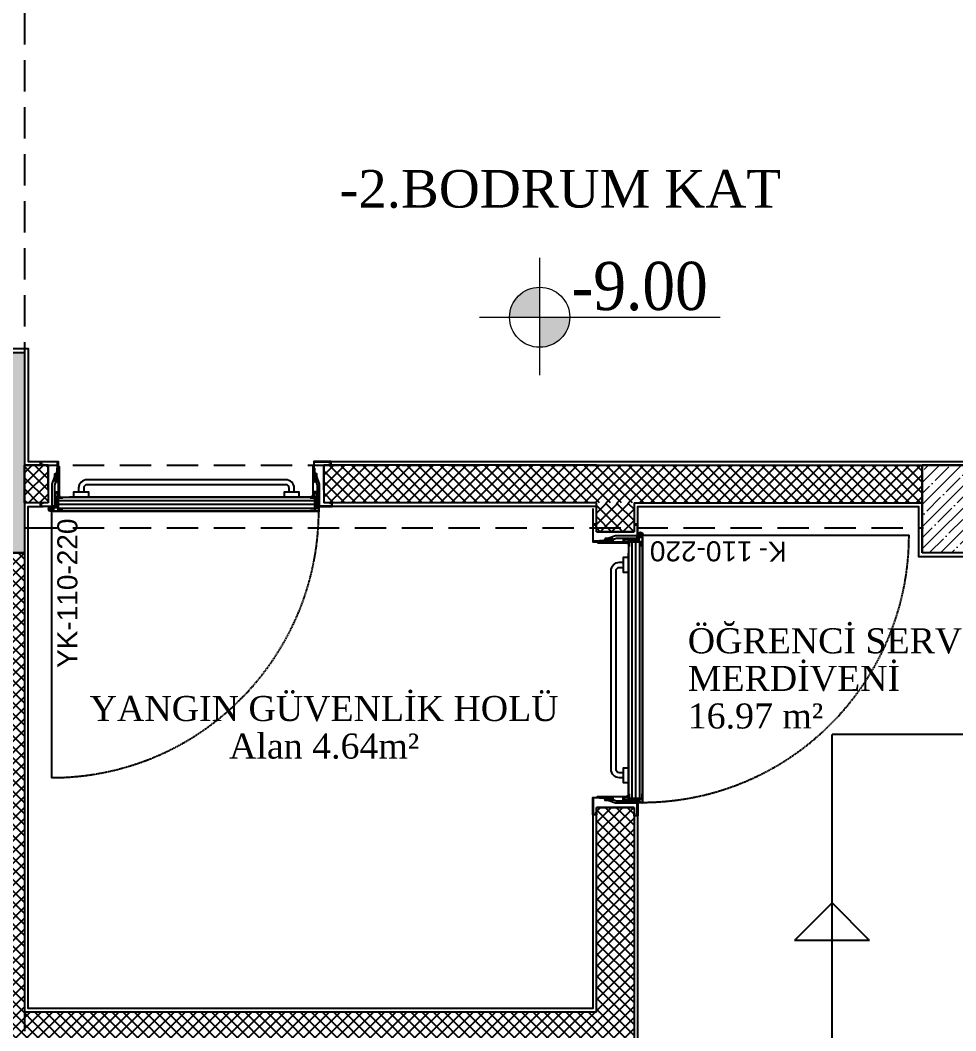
# Model space of a CAD drawing. Header units: millimetres. Extents: x -29311 to -3405, y 28913 to 42880.
# Drawn here: x -25889 to -25515.7, y 40092 to 40495.4 of the extents above; entities that cross this region are included whole.
import ezdxf
from ezdxf.enums import TextEntityAlignment as Align

# ---------------------------------------------------------------- set-up
doc = ezdxf.new("R2010")
doc.units = ezdxf.units.MM
doc.linetypes.add('HIDDEN', pattern=[0.375, 0.25, -0.125])
for name, color, linetype in [('1.2 mm sac', 7, 'Continuous'), ('A-BA', 1, 'Continuous'), ('A-BA-HIDDEN', 136, 'HIDDEN'), ('A-DOSEME-TARAMA', 251, 'Continuous'), ('A-DUVAR', 53, 'Continuous'), ('A-DUVAR-ALCIPAN', 9, 'Continuous'), ('A-DUVAR-TARAMA', 251, 'Continuous'), ('A-KAPI', 214, 'Continuous'), ('A-KAPI-AKSESUAR', 206, 'Continuous'), ('A-KAPI-METAL', 84, 'Continuous'), ('A-KAPI-PROFIL', 206, 'Continuous'), ('A-MERDIVEN', 125, 'Continuous'), ('A-SIVA-IC', 97, 'Continuous'), ('A-YALITIM-ISI', 251, 'BATTING'), ('A-YAZI', 136, 'Continuous'), ('level', 10, 'Continuous'), ('symbol', 8, 'Continuous')]:
    doc.layers.add(name, color=color, linetype=linetype)
doc.layers.add('kot-plan', color=93, linetype='Continuous', lineweight=20)
doc.layers.add('tarama-betonarme', color=252, linetype='Continuous', lineweight=13)
doc.styles.add('malznot', font='times.ttf', dxfattribs={"width": 0.9})
doc.styles.get("Standard").update_dxf_attribs({"font": 'arial.ttf'})
doc.styles.add('YAZ', font='times.ttf', dxfattribs={"height": 0.12})
doc.styles.add('YAZ-50', font='times.ttf', dxfattribs={"width": 0.9})
doc.linetypes.add('BATTING', pattern='A,0.00254,-2.54,[134,ltypeshp.shx,S=2.54,R=0,X=-2.54,Y=0],-5.08,[134,ltypeshp.shx,S=2.54,R=180,X=2.54,Y=0],-2.54', length=10.16254)
pattern_1 = [(45, (-75202.60750922484, 54657.0165711617), (-4.419417382415921, 4.419417382415921), []), (45, (-75198.18809184986, 54657.0165711617), (-4.419417382415921, 4.419417382415921), [7.8125, -1.5625, 0, -1.5625])]
pattern_2 = [(45, (-75202.60750922484, 58858.54602812051), (-2.209708691207957, 2.209708691207957), []), (135, (-75202.60750922484, 58858.54602812051), (-2.209708691207957, -2.209708691207957), [])]

# ---------------------------------------------------------------- blocks, each defined once
blk = doc.blocks.new('YANGIN KAPISI5')
at = {"color": 8, "linetype": 'HIDDEN'}
blk.add_lwpolyline([(83929.75272290962, 15624.23903811965), (84036.45752197698, 15624.23903811965, -0.4114384097281424), (83930.76472290479, 15517.5390381196, -0.002371067356934), (83929.75272290962, 15517.53423905231)], format="xyb", dxfattribs=at)
for radius in [1, 0.5, 0.4]:
    blk.add_circle((83929.22917999499, 15624.35903811964), radius)
at = {"linetype": 'ByBlock', "ltscale": 12}
blk.add_arc((83924.71326856165, 15621.67567459741), 0.0344747116547556, 104.5866254000189, 171.4164145744973, dxfattribs=at)
at = {"layer": '1.2 mm sac', "color": 0}
blk.add_line((83928.48917999498, 15621.70903811965), (83924.70458633098, 15621.70903811965), dxfattribs=at)
at = {"layer": 'A-DUVAR'}
for p, q in [((83926.72917999512, 15625.55903811972), (83911.72917999512, 15625.55903811965)), ((83911.72917999512, 15515.55903811972), (83926.72917999512, 15515.55903811972))]:
    blk.add_line(p, q, dxfattribs=at)
for points in [[(83921.72917999442, 15625.55903811964), (83911.72917999495, 15625.55903811964)], [(83921.72917999442, 15515.55903811965), (83911.72917999495, 15515.55903811965)]]:
    blk.add_lwpolyline(points, dxfattribs=at)
at = {"layer": 'A-DUVAR-ALCIPAN', "linetype": 'ByBlock', "ltscale": 12}
for p, q in [((83925.87917999498, 15621.50903811964), (83925.87917999498, 15519.20903811965)), ((83928.87917999508, 15621.50903811964), (83928.879179995, 15517.50903811962))]:
    blk.add_line(p, q, dxfattribs=at)
at = {"layer": 'A-KAPI-AKSESUAR', "ltscale": 12}
for points in [[(83924.52917999498, 15615.35903811958), (83924.52917999498, 15609.3590381196), (83922.52917999496, 15609.3590381196), (83922.52917999496, 15615.35903811958)], [(83924.52917999498, 15531.35903811962), (83924.52917999498, 15525.35903811963), (83922.52917999496, 15525.35903811963), (83922.52917999496, 15531.35903811962)]]:
    blk.add_lwpolyline(points, close=True, dxfattribs=at)
for points in [[(83922.52917999496, 15527.35903811962), (83920.92917999483, 15527.35903811962, -0.4142135623730969), (83917.52917999482, 15530.75903811964), (83917.52917999482, 15609.95903811958, -0.4142135623730951), (83920.92917999483, 15613.3590381196), (83922.52917999496, 15613.3590381196)], [(83922.52917999496, 15529.35903811963), (83920.92917999483, 15529.35903811963, -0.4142135623730959), (83919.5291799948, 15530.75903811964), (83919.5291799948, 15609.95903811958, -0.4142135623730951), (83920.92917999483, 15611.3590381196), (83922.52917999496, 15611.3590381196)]]:
    blk.add_lwpolyline(points, format="xyb", dxfattribs=at)
at = {"layer": 'A-KAPI-METAL'}
for p, q in [((83924.52917999499, 15621.77903811966), (83924.52917999499, 15601.52811836518)), ((83928.45183314732, 15621.85903811964), (83924.609179995, 15621.85903811964)), ((83924.67917999503, 15621.70903811965), (83930.07917999501, 15621.70903811965)), ((83924.67917999503, 15621.70903811965), (83924.67917999503, 15619.70903811962)), ((83928.329179995, 15623.27903811965), (83928.329179995, 15621.91996378206)), ((83928.329179995, 15621.91996378206), (83928.479179995, 15621.91996378206)), ((83930.14917999502, 15623.35903811964), (83928.409179995, 15623.35903811964)), ((83930.07917999501, 15623.20903811962), (83928.479179995, 15623.20903811962)), ((83928.479179995, 15621.89903811964), (83928.479179995, 15623.20903811962)), ((83928.479179995, 15623.16280388455), (83928.62917999498, 15623.16280388455)), ((83928.62917999498, 15623.16280388455), (83928.62917999498, 15621.79636475926)), ((83930.07917999501, 15623.20903811962), (83928.87917999508, 15623.20903811962)), ((83930.07917999501, 15517.50903811962), (83930.07917999501, 15623.20903811962)), ((83930.07917999501, 15621.70903811965), (83930.07917999501, 15619.70903811962)), ((83930.22917999497, 15517.43903811962), (83930.22917999497, 15623.27903811965)), ((83924.67917999496, 15519.00903811964), (83924.67917999503, 15619.70903811962)), ((83924.67917999503, 15619.70903811962), (83924.87917999498, 15619.70903811962)), ((83924.87917999498, 15621.50903811964), (83929.879179995, 15621.50903811964)), ((83924.87917999498, 15619.70903811962), (83924.87917999498, 15621.50903811964)), ((83929.879179995, 15619.70903811962), (83929.879179995, 15621.50903811964)), ((83929.879179995, 15619.70903811962), (83930.07917999501, 15619.70903811962)), ((83924.52917999498, 15518.93903811962), (83924.52917999499, 15616.99673882454)), ((83924.67917999503, 15519.00903811964), (83924.67917999503, 15521.00903811962)), ((83924.87917999498, 15521.00903811962), (83924.67917999503, 15521.00903811962)), ((83924.87917999498, 15519.20903811965), (83924.87917999498, 15521.00903811962)), ((83930.07917999501, 15521.00903811962), (83929.879179995, 15521.00903811962)), ((83929.879179995, 15521.00903811962), (83929.879179995, 15519.20903811965)), ((83930.07917999501, 15519.00903811964), (83930.07917999501, 15521.00903811962)), ((83928.45183314732, 15518.85903811964), (83924.609179995, 15518.85903811964)), ((83924.67917999503, 15519.00903811964), (83930.07917999501, 15519.00903811964)), ((83924.87917999498, 15519.20903811965), (83929.879179995, 15519.20903811965)), ((83928.329179995, 15517.43903811962), (83928.329179995, 15518.79811245721)), ((83928.329179995, 15518.79811245721), (83928.479179995, 15518.79811245721)), ((83930.14917999502, 15517.35903811964), (83928.409179995, 15517.35903811964)), ((83928.479179995, 15518.81903811964), (83928.479179995, 15517.50903811962)), ((83928.479179995, 15517.55527235467), (83928.62917999498, 15517.55527235467)), ((83930.07917999501, 15517.50903811962), (83928.479179995, 15517.50903811962)), ((83928.62917999498, 15517.55527235467), (83928.62917999498, 15518.92171148001)), ((83928.879179995, 15517.50903811962), (83930.07917999501, 15517.50903811962))]:
    blk.add_line(p, q, dxfattribs=at)
for points in [[(83910.22917999496, 15628.45903811963), (83910.22917999496, 15621.65903811964, 0.4142135623730951), (83910.32917999497, 15621.55903811964), (83918.32074403192, 15621.55903811964), (83918.32074403192, 15621.75903811962), (83910.47917999497, 15621.75903811964, -0.4142135623722708), (83910.42917999497, 15621.80903811962), (83910.42917999497, 15628.30903811964, -0.4142135623730951), (83910.47917999497, 15628.35903811963), (83911.47917999496, 15628.35903811963, -0.4142135623730951), (83911.52917999495, 15628.30903811964), (83911.52917999495, 15627.55903811964), (83911.72917999496, 15627.55903811964), (83911.72917999496, 15628.45903811963, 0.4142135623730951), (83911.62917999495, 15628.55903811964), (83910.32917999497, 15628.55903811964, 0.414213562373094)], [(83926.82917999501, 15628.55903811964, 0.4142135623730951), (83926.72917999499, 15628.45903811963), (83926.72917999499, 15627.55903811964), (83926.92917999504, 15627.55903811964), (83926.92917999504, 15628.30903811964, -0.4142135623730951), (83926.97917999497, 15628.35903811963), (83927.97917999497, 15628.35903811963, -0.4142135623730951), (83928.029179995, 15628.30903811964), (83928.029179995, 15622.90903811961, -0.4142135623730951), (83927.97917999497, 15622.85903811962), (83922.52917999496, 15622.85903811962, 0.4142135630664911), (83922.42917999497, 15622.73445018049), (83922.42917999497, 15621.45903811963, 0.4141538492969318), (83922.52915960725, 15621.35903812169), (83923.97917999495, 15621.35743542514), (83913.71811366129, 15621.35903811989), (83912.30465890173, 15621.35903811963), (83913.71811366129, 15621.35903811989), (83913.71811366129, 15621.55903811964), (83912.30465890173, 15621.55903811964, 1), (83912.30465890173, 15621.15903811962), (83924.004448734, 15621.15903811964, 0.9385834297121272), (83923.97917999495, 15621.55743542516), (83922.67917999499, 15621.55903811964, -0.4142135623730744), (83922.629179995, 15621.60903811962), (83922.62917999498, 15622.60515251321, -0.4142135580876706), (83922.67917999423, 15622.65903811961), (83928.12917999497, 15622.65903811965, 0.4142135623730951), (83928.22917999499, 15622.75903811964), (83928.22917999499, 15628.45903811963, 0.4142135623730951), (83928.12917999497, 15628.55903811964)], [(83910.22917999496, 15512.65903811964), (83910.22917999496, 15519.45903811963, -0.4142135623730951), (83910.32917999497, 15519.55903811963), (83918.32074403192, 15519.55903811963), (83918.32074403192, 15519.35903811966), (83910.47917999497, 15519.35903811962, 0.4142135623722708), (83910.42917999497, 15519.30903811963), (83910.42917999497, 15512.80903811964, 0.4142135623730951), (83910.47917999497, 15512.75903811964), (83911.47917999496, 15512.75903811964, 0.4142135623730951), (83911.52917999495, 15512.80903811964), (83911.52917999495, 15513.55903811964), (83911.72917999496, 15513.55903811964), (83911.72917999496, 15512.65903811964, -0.4142135623730951), (83911.62917999495, 15512.55903811964), (83910.32917999497, 15512.55903811964, -0.414213562373094)]]:
    blk.add_lwpolyline(points, format="xyb", close=True, dxfattribs=at)
for centre, radius, start, end in [((83924.609179995, 15621.77903811966), 0.08, 90, 180), ((83928.409179995, 15623.27903811965), 0.08, 90, 180), ((83928.43151094933, 15621.90227994695), 0.0477791519356333, 295.1719391064265, 356.1094781590514), ((83928.54774033513, 15621.79061553394), 0.0816423406992426, 267.7148258263045, 4.038091057959931), ((83930.14917999502, 15623.27903811965), 0.08, 0, 90), ((83924.60917999496, 15518.93903811962), 0.08, 180, 270), ((83928.409179995, 15517.43903811962), 0.08, 180, 270), ((83928.43151094933, 15518.81579629232), 0.0477791519356333, 3.890521840948548, 64.82806089357345), ((83928.54774033513, 15518.92746070532), 0.0816423406992426, 355.96190894204, 92.28517417369551), ((83930.14917999502, 15517.43903811962), 0.08, 270, 0)]:
    blk.add_arc(centre, radius, start, end, dxfattribs=at)
at = {"layer": 'A-KAPI-PROFIL'}
for points in [[(83912.9046589017, 15621.91226649099), (83912.9046589017, 15621.81226649102), (83914.47910414539, 15621.81226649102), (83915.83877177862, 15622.59727096504), (83918.21197685937, 15622.59727096504), (83918.21197685937, 15621.89727096506), (83918.31197685938, 15621.89727096506), (83918.31197685938, 15622.69727096504), (83915.81197685939, 15622.69727096504), (83914.45230922617, 15621.91226649099), (83912.9046589017, 15621.91226649099)], [(83912.9046589017, 15519.20580974828), (83912.9046589017, 15519.30580974826), (83914.47910414539, 15519.30580974826), (83915.83877177862, 15518.52080527424), (83918.21197685937, 15518.52080527424), (83918.21197685937, 15519.22080527422), (83918.31197685938, 15519.22080527422), (83918.31197685938, 15518.42080527423), (83915.81197685939, 15518.42080527423), (83914.45230922617, 15519.20580974828), (83912.9046589017, 15519.20580974828)]]:
    blk.add_lwpolyline(points, dxfattribs=at)
for points in [[(83919.32222490918, 15623.91226649099), (83916.27381548788, 15622.81226649102), (83915.21914669205, 15622.81226649102), (83915.21914669205, 15621.81226649102), (83916.44871816828, 15621.81226649102), (83919.66164702582, 15622.97163232897), (83928.029179995, 15622.97163232897), (83928.02917839716, 15623.91226649099)], [(83919.32222490918, 15517.20580974827), (83916.27381548788, 15518.30580974824), (83915.21914669205, 15518.30580974824), (83915.21914669205, 15519.30580974826), (83916.44871816828, 15519.30580974826), (83919.66164702582, 15518.14644391029), (83928.029179995, 15518.14644391029), (83928.02917839716, 15517.20580974827)]]:
    blk.add_lwpolyline(points, close=True, dxfattribs=at)
at = {"layer": 'A-KAPI-PROFIL', "color": 8}
for points in [[(83923.15332896585, 15621.58467828133, -0.4142135623730951), (83922.95332896581, 15621.78467828132), (83922.95332896581, 15622.43142378804, -0.4142135623625617), (83923.15332896585, 15622.63142378804), (83924.22917999492, 15622.63142378804, -0.4142135623667315), (83924.42917999493, 15622.43142378804), (83924.42917999494, 15621.03019256899, -0.4142135623779645), (83924.32917999497, 15620.93019256897), (83924.03107695452, 15620.93019256897, -1), (83924.03107695452, 15621.13019256898), (83924.17917999496, 15621.13019256897), (83924.17917999496, 15621.58467828134)], [(83923.15332896585, 15518.48527684251, -0.4142135623730951), (83922.95332896581, 15518.6852768425), (83922.95332896581, 15519.33202234923, -0.4142135623627848), (83923.15332896585, 15519.53202234922), (83924.17917999496, 15519.5320223492), (83924.17917999496, 15519.98650806156), (83924.03107695452, 15519.98650806156, -1), (83924.03107695452, 15520.18650806157), (83924.32917999494, 15520.18650806157, -0.4142135623957982), (83924.42917999494, 15520.08650806156), (83924.42917999497, 15518.95903811963), (83924.42917999493, 15518.68527684249, -0.4142135623481605), (83924.22917999492, 15518.48527684251)]]:
    blk.add_lwpolyline(points, format="xyb", close=True, dxfattribs=at)
at = {"layer": 'A-YALITIM-ISI', "linetype": 'BATTING', "ltscale": 0.001}
blk.add_line((83927.379179995, 15519.20903811965), (83927.379179995, 15621.50903811964), dxfattribs=at)
at = {"layer": 'DEFPOINTS', "linetype": 'ByBlock', "ltscale": 12}
for p, q in [((83911.72917999495, 15625.55903811964), (83926.729179995, 15625.55903811972)), ((83911.729179995, 15515.55903811964), (83926.72917999544, 15515.55903811972))]:
    blk.add_line(p, q, dxfattribs=at)
at = {"layer": 'level', "char_height": 8, "width": 13.98692588915583}
for s, insert, attachment_point, rotation in [('110-220', (83933.02716173441, 15621.8719831137), 9, 179.99999999999997), ('K-', (83987.65628610097, 15621.63556927715), 7, 180)]:
    blk.add_mtext(s, dxfattribs=dict(at, insert=insert, attachment_point=attachment_point, rotation=rotation))
blk = doc.blocks.new('KAPIYANGIN')
at = {"color": 8, "linetype": 'HIDDEN'}
blk.add_lwpolyline([(85085.64783953405, 20208.57188627676), (85192.35263860138, 20208.57188627676, 0.4114384097281424), (85086.65983952921, 20315.27188627682, 0.002371067356934), (85085.64783953405, 20315.27668534411)], format="xyb", dxfattribs=at)
for radius in [1, 0.5, 0.4]:
    blk.add_circle((85085.12429661941, 20208.45188627678), radius)
at = {"linetype": 'ByBlock', "ltscale": 12}
blk.add_arc((85080.60838518607, 20211.13524979901), 0.0344747116547556, 188.5835854255376, 255.4133746000063, dxfattribs=at)
at = {"layer": '1.2 mm sac', "color": 0}
blk.add_line((85084.38429661942, 20211.10188627676), (85080.59970295543, 20211.10188627676), dxfattribs=at)
at = {"layer": 'A-DUVAR'}
for points in [[(85077.62429661884, 20317.25188627677), (85067.62429661937, 20317.25188627677)], [(85077.62429661884, 20207.25188627677), (85067.62429661937, 20207.25188627677)]]:
    blk.add_lwpolyline(points, dxfattribs=at)
at = {"layer": 'A-DUVAR-ALCIPAN', "linetype": 'ByBlock', "ltscale": 12}
for p, q in [((85081.77429661942, 20211.30188627677), (85081.77429661942, 20313.60188627676)), ((85084.77429661951, 20211.30188627677), (85084.77429661942, 20315.30188627679))]:
    blk.add_line(p, q, dxfattribs=at)
at = {"layer": 'A-KAPI-AKSESUAR', "ltscale": 12}
for points in [[(85078.42429661937, 20305.4518862768), (85076.82429661923, 20305.4518862768, 0.4142135623730969), (85073.42429661923, 20302.05188627677), (85073.42429661923, 20222.85188627683, 0.4142135623730951), (85076.82429661923, 20219.45188627681), (85078.42429661937, 20219.45188627681)], [(85078.42429661937, 20303.45188627678), (85076.82429661923, 20303.45188627678, 0.4142135623730959), (85075.42429661923, 20302.05188627677), (85075.42429661923, 20222.85188627683, 0.4142135623730951), (85076.82429661923, 20221.45188627681), (85078.42429661937, 20221.45188627681)]]:
    blk.add_lwpolyline(points, format="xyb", dxfattribs=at)
for points in [[(85080.42429661939, 20301.45188627679), (85080.42429661939, 20307.45188627678), (85078.42429661937, 20307.45188627678), (85078.42429661937, 20301.45188627679)], [(85080.42429661939, 20217.45188627682), (85080.42429661939, 20223.45188627681), (85078.42429661937, 20223.45188627681), (85078.42429661937, 20217.45188627682)]]:
    blk.add_lwpolyline(points, close=True, dxfattribs=at)
at = {"layer": 'A-KAPI-METAL'}
for p, q in [((85080.42429661939, 20313.87188627679), (85080.42429661941, 20215.81418557186)), ((85084.34694977175, 20313.95188627676), (85080.50429661943, 20313.95188627676)), ((85080.57429661944, 20313.80188627677), (85085.97429661942, 20313.80188627677)), ((85080.57429661944, 20313.80188627677), (85080.57429661944, 20311.80188627679)), ((85080.57429661941, 20313.80188627677), (85080.57429661944, 20213.10188627679)), ((85080.77429661942, 20313.60188627676), (85085.77429661942, 20313.60188627676)), ((85080.77429661942, 20313.60188627676), (85080.77429661942, 20311.80188627679)), ((85084.22429661942, 20315.37188627679), (85084.22429661942, 20314.01281193921)), ((85084.22429661942, 20314.01281193921), (85084.37429661943, 20314.01281193921)), ((85086.04429661942, 20315.45188627676), (85084.30429661942, 20315.45188627676)), ((85084.37429661943, 20313.99188627676), (85084.37429661943, 20315.30188627679)), ((85085.97429661942, 20315.30188627679), (85084.37429661943, 20315.30188627679)), ((85084.37429661943, 20315.25565204173), (85084.52429661942, 20315.25565204173)), ((85084.52429661942, 20315.25565204173), (85084.52429661942, 20313.88921291641)), ((85084.77429661942, 20315.30188627679), (85085.97429661942, 20315.30188627679)), ((85085.77429661942, 20311.80188627679), (85085.77429661942, 20313.60188627676)), ((85085.97429661942, 20315.30188627679), (85085.97429661942, 20209.60188627679)), ((85085.97429661942, 20313.80188627677), (85085.97429661942, 20311.80188627679)), ((85086.12429661941, 20315.37188627679), (85086.12429661941, 20209.53188627677)), ((85080.77429661942, 20311.80188627679), (85080.57429661944, 20311.80188627679)), ((85085.97429661942, 20311.80188627679), (85085.77429661942, 20311.80188627679)), ((85080.42429661941, 20211.03188627674), (85080.42429661941, 20231.28280603124)), ((85080.57429661944, 20213.10188627679), (85080.77429661942, 20213.10188627679)), ((85080.57429661944, 20211.10188627676), (85080.57429661944, 20213.10188627679)), ((85080.77429661942, 20213.10188627679), (85080.77429661942, 20211.30188627677)), ((85085.77429661942, 20213.10188627679), (85085.97429661942, 20213.10188627679)), ((85085.77429661942, 20213.10188627679), (85085.77429661942, 20211.30188627677)), ((85085.97429661942, 20211.10188627676), (85085.97429661942, 20213.10188627679)), ((85084.34694977175, 20210.95188627676), (85080.50429661943, 20210.95188627676)), ((85080.57429661944, 20211.10188627676), (85085.97429661942, 20211.10188627676)), ((85080.77429661942, 20211.30188627677), (85085.77429661942, 20211.30188627677)), ((85084.22429661942, 20209.53188627677), (85084.22429661942, 20210.89096061435)), ((85084.22429661942, 20210.89096061435), (85084.37429661943, 20210.89096061435)), ((85086.04429661942, 20209.45188627679), (85084.30429661942, 20209.45188627679)), ((85084.37429661943, 20210.91188627677), (85084.37429661943, 20209.60188627679)), ((85084.37429661943, 20209.64812051187), (85084.52429661942, 20209.64812051187)), ((85085.97429661942, 20209.60188627679), (85084.37429661943, 20209.60188627679)), ((85084.52429661942, 20209.64812051187), (85084.52429661942, 20211.01455963715)), ((85085.97429661942, 20209.60188627679), (85084.77429661951, 20209.60188627679))]:
    blk.add_line(p, q, dxfattribs=at)
for points in [[(85066.12429661938, 20320.15188627676), (85066.12429661938, 20313.35188627679, 0.4142135623730951), (85066.22429661939, 20313.25188627678), (85074.21586065633, 20313.25188627678), (85074.21586065633, 20313.45188627675), (85066.37429661938, 20313.4518862768, -0.4142135623722708), (85066.32429661938, 20313.5018862768), (85066.32429661938, 20320.00188627677, -0.4142135623730951), (85066.37429661938, 20320.05188627676), (85067.37429661938, 20320.05188627676, -0.4142135623730951), (85067.42429661937, 20320.00188627677), (85067.42429661937, 20319.25188627677), (85067.62429661938, 20319.25188627677), (85067.62429661938, 20320.15188627676, 0.4142135623730951), (85067.5242966194, 20320.25188627677), (85066.22429661939, 20320.25188627677, 0.414213562373094)], [(85082.72429661942, 20320.65188627676, 0.4142135623730951), (85082.62429661941, 20320.55188627676), (85082.62429661941, 20319.65188627676), (85082.82429661944, 20319.65188627676), (85082.82429661944, 20320.40188627676, -0.4142135623730951), (85082.87429661941, 20320.45188627675), (85083.87429661943, 20320.45188627675, -0.4142135623730951), (85083.92429661943, 20320.40188627676), (85083.92429661943, 20314.60188627674, -0.4142135623730951), (85083.87429661943, 20314.55188627676), (85078.32429661942, 20314.55188627676, 0.4142135630664911), (85078.22429661942, 20314.42729833765), (85078.22429661937, 20313.15188627676, 0.4141538492969318), (85078.32427623165, 20313.05188627884), (85079.87429661938, 20313.05028358228), (85069.61323028571, 20313.05188627702), (85068.19977552614, 20313.05188627676), (85069.61323028571, 20313.05188627702), (85069.61323028571, 20313.25188627678), (85068.19977552614, 20313.25188627678, 1), (85068.19977552614, 20312.85188627675), (85079.89956535847, 20312.85188627677, 0.9385834297121272), (85079.87429661938, 20313.25028358229), (85078.47429661942, 20313.25188627678, -0.4142135623730744), (85078.42429661943, 20313.30188627677), (85078.42429661937, 20314.29800067037, -0.4142135580876706), (85078.47429661866, 20314.35188627674), (85084.02429661942, 20314.35188627679, 0.4142135623730951), (85084.12429661941, 20314.45188627678), (85084.12429661941, 20320.55188627676, 0.4142135623730951), (85084.02429661942, 20320.65188627676)], [(85066.12429661938, 20204.35188627679), (85066.12429661938, 20211.15188627676, -0.4142135623730951), (85066.22429661939, 20211.25188627677), (85074.21586065633, 20211.25188627677), (85074.21586065633, 20211.05188627679), (85066.37429661938, 20211.05188627676, 0.4142135623722708), (85066.32429661938, 20211.00188627678), (85066.32429661938, 20204.50188627677, 0.4142135623730951), (85066.37429661938, 20204.45188627678), (85067.37429661938, 20204.45188627678, 0.4142135623730951), (85067.42429661937, 20204.50188627677), (85067.42429661937, 20205.25188627677), (85067.62429661938, 20205.25188627677), (85067.62429661938, 20204.35188627679, -0.4142135623730951), (85067.5242966194, 20204.25188627677), (85066.22429661939, 20204.25188627677, -0.414213562373094)], [(85082.72429661942, 20204.25188627677, -0.4142135623730951), (85082.62429661941, 20204.35188627679), (85082.62429661941, 20205.25188627677), (85082.82429661944, 20205.25188627677), (85082.82429661944, 20204.50188627677, 0.4142135623730951), (85082.87429661941, 20204.45188627678), (85083.87429661943, 20204.45188627678, 0.4142135623730951), (85083.92429661943, 20204.50188627677), (85083.92429661943, 20209.90188627681, 0.4142135623730951), (85083.87429661943, 20209.95188627679), (85078.42429661937, 20209.95188627679, -0.4142135630664911), (85078.32429661942, 20210.07647421591), (85078.32429661942, 20211.35188627679, -0.4141538492969318), (85078.42427623169, 20211.45188627473), (85079.87429661938, 20211.45348897127), (85069.61323028571, 20211.45188627652), (85068.19977552614, 20211.45188627679), (85069.61323028571, 20211.45188627652), (85069.61323028571, 20211.25188627677), (85068.19977552614, 20211.25188627677, -1), (85068.19977552614, 20211.65188627679), (85079.89956535843, 20211.65188627676, -0.9385834297121272), (85079.87429661938, 20211.25348897125), (85078.57429661941, 20211.25188627677, 0.4142135623730744), (85078.52429661942, 20211.20188627679), (85078.52429661942, 20210.20577188318, 0.4142135580876706), (85078.57429661864, 20210.15188627681), (85084.02429661942, 20210.15188627676, -0.4142135623730951), (85084.12429661941, 20210.05188627676), (85084.12429661941, 20204.35188627679, -0.4142135623730951), (85084.02429661942, 20204.25188627677)]]:
    blk.add_lwpolyline(points, format="xyb", close=True, dxfattribs=at)
for centre, radius, start, end in [((85080.5042966194, 20313.87188627679), 0.08, 90, 180), ((85084.30429661942, 20315.37188627679), 0.08, 90, 180), ((85084.32662757376, 20313.99512810409), 0.0477791519356333, 295.1719391064028, 356.1094781590541), ((85084.44285695955, 20313.8834636911), 0.0816423406992426, 267.7148258263045, 4.038091057983784), ((85086.04429661942, 20315.37188627679), 0.08, 0, 90), ((85080.50429661943, 20211.03188627674), 0.08, 180, 270), ((85084.30429661942, 20209.53188627677), 0.08, 180, 270), ((85084.32662757376, 20210.90864444947), 0.0477791519356333, 3.890521840945897, 64.82806089359704), ((85084.44285695955, 20211.02030886246), 0.0816423406992426, 355.9619089420162, 92.28517417369551), ((85086.04429661942, 20209.53188627677), 0.08, 270, 0)]:
    blk.add_arc(centre, radius, start, end, dxfattribs=at)
at = {"layer": 'A-KAPI-PROFIL'}
for points in [[(85068.79977552612, 20313.60511464814), (85068.79977552612, 20313.50511464815), (85070.37422076982, 20313.50511464815), (85071.73388840308, 20314.29011912217), (85074.1070934838, 20314.29011912217), (85074.1070934838, 20313.59011912218), (85074.20709348383, 20313.59011912218), (85074.20709348383, 20314.39011912219), (85071.70709348381, 20314.39011912219), (85070.34742585059, 20313.60511464814), (85068.79977552612, 20313.60511464814)], [(85068.79977552612, 20210.89865790543), (85068.79977552612, 20210.99865790539), (85070.37422076982, 20210.99865790539), (85071.73388840308, 20210.21365343137), (85074.1070934838, 20210.21365343137), (85074.1070934838, 20210.91365343135), (85074.20709348383, 20210.91365343135), (85074.20709348383, 20210.11365343138), (85071.70709348381, 20210.11365343138), (85070.34742585059, 20210.89865790543), (85068.79977552612, 20210.89865790543)]]:
    blk.add_lwpolyline(points, dxfattribs=at)
for points in [[(85075.2173415336, 20315.60511464814), (85072.1689321123, 20314.50511464816), (85071.11426331647, 20314.50511464816), (85071.11426331647, 20313.50511464815), (85072.3438347927, 20313.50511464815), (85075.55676365024, 20314.66448048611), (85083.92429661943, 20314.66448048611), (85083.92429502157, 20315.60511464814)], [(85075.2173415336, 20208.89865790543), (85072.1689321123, 20209.99865790539), (85071.11426331647, 20209.99865790539), (85071.11426331647, 20210.99865790539), (85072.3438347927, 20210.99865790539), (85075.55676365024, 20209.83929206745), (85083.92429661943, 20209.83929206745), (85083.92429502157, 20208.89865790543)]]:
    blk.add_lwpolyline(points, close=True, dxfattribs=at)
at = {"layer": 'A-KAPI-PROFIL', "color": 8}
for points in [[(85079.04844559028, 20314.3256475539, 0.4142135623730951), (85078.84844559028, 20314.12564755392), (85078.84844559028, 20313.47890204719, 0.4142135623627848), (85079.04844559028, 20313.27890204719), (85080.07429661938, 20313.27890204721), (85080.07429661938, 20312.82441633485), (85079.92619357894, 20312.82441633485, 1), (85079.92619357894, 20312.62441633485), (85080.22429661936, 20312.62441633485, 0.4142135623957982), (85080.32429661936, 20312.72441633486), (85080.32429661938, 20313.85188627679), (85080.32429661936, 20314.12564755392, 0.4142135623481605), (85080.12429661932, 20314.3256475539)], [(85079.04844559028, 20211.22624611509, 0.4142135623730951), (85078.84844559028, 20211.02624611509), (85078.84844559028, 20210.37950060838, 0.4142135623625617), (85079.04844559028, 20210.17950060838), (85080.12429661932, 20210.17950060838, 0.4142135623667315), (85080.32429661936, 20210.37950060838), (85080.32429661936, 20211.78073182742, 0.4142135623779645), (85080.22429661937, 20211.88073182744), (85079.92619357894, 20211.88073182744, 1), (85079.92619357894, 20211.68073182743), (85080.07429661938, 20211.68073182745), (85080.07429661938, 20211.22624611507)]]:
    blk.add_lwpolyline(points, format="xyb", close=True, dxfattribs=at)
at = {"layer": 'A-YALITIM-ISI', "linetype": 'BATTING', "ltscale": 0.001}
blk.add_line((85083.27429661942, 20313.60188627676), (85083.27429661942, 20211.30188627677), dxfattribs=at)
at = {"layer": 'DEFPOINTS', "linetype": 'ByBlock', "ltscale": 12}
for p, q in [((85067.62429661943, 20317.25188627677), (85082.62429661986, 20317.2518862767)), ((85067.62429661937, 20207.25188627677), (85082.62429661943, 20207.2518862767))]:
    blk.add_line(p, q, dxfattribs=at)
at = {"layer": 'level', "insert": (85088.92227835883, 20210.93894128272), "char_height": 8, "width": 57.53617058781674, "attachment_point": 3, "rotation": 180.00000000000003}
blk.add_mtext('YK-110-220', dxfattribs=at)
blk = doc.blocks.new('oking')
at = {"layer": 'symbol'}
for p, q in [((99299.11092254132, 28222.37050586866), (99299.11092254132, 28192.37050586865)), ((99299.11092254132, 28222.37050586866), (99314.11092254132, 28207.37050586865)), ((99314.11092254132, 28207.37050586865), (99299.11092254132, 28192.37050586865))]:
    blk.add_line(p, q, dxfattribs=at)
blk = doc.blocks.new('3r3')
at = {"layer": 'symbol'}
for p in [(0, 0), (376.3041377991904, 163.7499999998181)]:
    blk.add_line(p, (0, 163.7499999998181), dxfattribs=at)
at = {"layer": 'symbol', "xscale": -1, "rotation": 270}
blk.add_blockref('oking', (-28207.37050586869, -99217.59707751776), dxfattribs=at)
blk = doc.blocks.new('2. bodrum kat kirişileri')
at = {"layer": 'A-BA-HIDDEN', "ltscale": 50}
for points in [[(1056.631931985743, -21294.55837254525), (1056.631931985743, -22509.93548632237)], [(1057.128500968087, -22074.93548632184), (1415.358478417896, -22074.93548632212)], [(1057.128500968087, -22099.93548632184), (1415.358478417926, -22099.93548632211)]]:
    blk.add_lwpolyline(points, dxfattribs=at)

msp = doc.modelspace()

# ---------------------------------------------------------------- hatches: boundary and pattern name
at = {"layer": 'A-DOSEME-TARAMA'}
h = msp.add_hatch(dxfattribs=at)
h.set_pattern_fill('NET', color=256, angle=45)
h.set_pattern_definition([(45, (-109570.7817595069, 24665.63121763996), (-2.245064030267287, 2.245064030267287), []), (135, (-109570.7817595069, 24665.63121763996), (-2.245064030267287, -2.245064030267287), [])])
h.paths.add_polyline_path([(-25887.28255695963, 40302.76813137181), (-25877.88006563933, 40302.76813137181), (-25877.88006563933, 40317.76813137018), (-25887.28255695963, 40317.76813137018)])
at = {"layer": 'A-DUVAR-TARAMA'}
h = msp.add_hatch(dxfattribs=at)
h.set_pattern_fill('ANSI37', color=256, scale=25, style=0)
h.set_pattern_definition(pattern_2)
h.paths.add_polyline_path([(-25767.88006563933, 40317.76813137181), (-25767.88006563933, 40302.76813137425), (-25529.05257950989, 40302.76813137425), (-25529.05257950989, 40317.76813137181)])
h = msp.add_hatch(dxfattribs=at)
h.set_pattern_fill('ANSI37', color=256, style=0)
h.set_pattern_definition([(45, (-25644.05257951152, 40291.19025575966), (-2.245064030267287, 2.245064030267287), []), (135, (-25644.05257951152, 40291.19025575966), (-2.245064030267287, -2.245064030267287), [])])
h.paths.add_polyline_path([(-25644.05257951152, 40291.19025575966), (-25644.05257951152, 40302.76813137425), (-25659.05257951187, 40302.76813137425), (-25659.05257951183, 40291.19025575959)])
h = msp.add_hatch(dxfattribs=at)
h.set_pattern_fill('ANSI37', color=256, scale=25, style=0)
h.set_pattern_definition(pattern_2)
h.paths.add_polyline_path([(-25644.05257951164, 40181.19025575967), (-25659.05257951138, 40181.19025575968), (-25659.05257951096, 40099.43951845403), (-25887.28255695972, 40099.43951845403), (-25887.28255695972, 40282.76813137419), (-25902.28255695972, 40282.76813137419), (-25902.28255695972, 40084.43951845402), (-25907.28255695964, 40084.43951845402), (-25659.05257951088, 40084.43951845402), (-25659.05257951073, 40041.89013061694), (-25644.05257951176, 40041.89013061694)])
h.paths.add_polyline_path([(-25644.05257951176, 40041.89013061694), (-25659.05257951064, 40041.89013061694), (-25659.0525795103, 39962.7681313742), (-25644.05257951187, 39962.7681313742)])
at = {"layer": 'kot-plan'}
h = msp.add_hatch(color=256, dxfattribs=at)
h.paths.add_polyline_path([(-25681.72281229658, 40376.80384145008), (-25681.72281229658, 40388.80384145008, 0.4142135623730854), (-25693.72281229658, 40376.80384145008)])
h.paths.add_polyline_path([(-25681.72281229658, 40364.80384145008, 0.4142135623731242), (-25669.72281229658, 40376.80384145008), (-25681.72281229658, 40376.80384145008)])
at = {"layer": 'tarama-betonarme'}
h = msp.add_hatch(dxfattribs=at)
h.set_pattern_fill('ANSI35', color=256, scale=25, style=0)
h.set_pattern_definition(pattern_1)
edge = h.paths.add_edge_path()
edge.add_line((-26717.28255695963, 40362.76813137419), (-26717.28255695963, 40282.76813137419))
edge.add_line((-26717.28255695963, 40282.76813137419), (-26797.28255695964, 40282.76813137419))
edge.add_line((-26797.28255695964, 40282.76813137419), (-26797.28255695964, 40362.76813137419))
h.paths.add_polyline_path([(-25967.28255695964, 40362.76813137419), (-25887.28255695963, 40362.76813137419), (-25887.28255695963, 40282.76813137419), (-25967.28255695964, 40282.76813137419)])
h = msp.add_hatch(dxfattribs=at)
h.set_pattern_fill('ANSI35', color=256, scale=25, style=0)
h.set_pattern_definition(pattern_1)
edge = h.paths.add_edge_path()
edge.add_line((-25084.05257951024, 40282.76813137424), (-25084.05257950954, 40097.76813137427))
edge.add_line((-25084.05257950954, 40097.76813137427), (-24854.05257950953, 40097.76813137427))
edge.add_line((-24854.05257950953, 40097.76813137427), (-24854.05257950953, 40072.76813137425))
edge.add_line((-24854.05257950953, 40072.76813137425), (-25084.05257950954, 40072.76813137425))
edge.add_line((-25084.05257950954, 40072.76813137425), (-25084.05257950954, 39882.76813137427))
edge.add_line((-25084.05257950954, 39882.76813137427), (-24854.05257950953, 39882.76813137427))
edge.add_line((-24854.05257950953, 39882.76813137427), (-24854.05257950953, 39847.76813137419))
edge.add_line((-24854.05257950953, 39847.76813137419), (-25119.05257951048, 39847.76813137624))
edge.add_line((-25119.05257951048, 39847.76813137624), (-25119.05257951017, 39927.76813137419))
edge.add_line((-25119.05257951017, 39927.76813137419), (-25624.05257951024, 39927.76813137419))
edge.add_line((-25624.05257951024, 39927.76813137419), (-25624.05257951024, 39847.76813137409))
edge.add_line((-25624.05257951024, 39847.76813137409), (-25659.05257951033, 39847.76813137401))
edge.add_line((-25659.05257951033, 39847.76813137401), (-25659.05257951033, 39962.7681313742))
edge.add_line((-25659.05257951033, 39962.7681313742), (-25119.05257951017, 39962.7681313742))
edge.add_line((-25119.05257951017, 39962.7681313742), (-25119.05257951017, 40317.76813137427))
edge.add_line((-25119.05257951017, 40317.76813137427), (-24854.05257950953, 40317.76813137427))
edge.add_line((-24854.05257950953, 40317.76813137427), (-24854.05257950953, 40282.76813137424))
edge.add_line((-24854.05257950953, 40282.76813137424), (-24879.35257950959, 40282.76813137424))
edge.add_line((-24879.35257950959, 40282.76813137424), (-25084.05257951024, 40282.76813137424))
edge.add_line((-25084.05257951024, 40282.76813137424), (-25084.05257950954, 40097.76813137427))
h = msp.add_hatch(dxfattribs=at)
h.set_pattern_fill('ANSI35', color=256, scale=25, style=0)
h.set_pattern_definition(pattern_1)
h.paths.add_polyline_path([(-25529.05257950989, 40282.76813137408), (-25529.05257950989, 40317.76813137425), (-25229.05257951024, 40317.76813137429), (-25229.05257951024, 40282.76813137408)])

# ---------------------------------------------------------------- linework, layer by layer
at = {"layer": 'A-BA'}
for points in [[(-25967.28255695964, 40362.76813137419), (-25887.28255695963, 40362.76813137419), (-25887.28255695963, 40282.76813137419), (-25967.28255695964, 40282.76813137419)], [(-25967.28255695964, 40362.76813137419), (-25887.28255695963, 40362.76813137419), (-25887.28255695963, 40282.76813137419), (-25967.28255695964, 40282.76813137419)], [(-25529.05257950989, 40282.76813137408), (-25529.05257950989, 40317.76813137425), (-25229.05257951024, 40317.76813137429), (-25229.05257951024, 40282.76813137408)]]:
    msp.add_lwpolyline(points, close=True, dxfattribs=at)
for points in [[(-25229.05257951024, 40317.76813137427), (-25529.05257950987, 40317.76813137427), (-25529.05257950987, 40282.76813137408)], [(-25229.05257951024, 40282.76813137408), (-25529.05257950987, 40282.76813137408)]]:
    msp.add_lwpolyline(points, dxfattribs=at)
at = {"layer": 'A-DUVAR'}
for p, q in [((-25887.28255695963, 40302.76813137181), (-25887.28255695963, 40317.76813137181)), ((-25877.88006563942, 40317.76813137181), (-25887.28255695963, 40317.76813137181)), ((-25659.05257951195, 40317.76813137181), (-25767.88006563933, 40317.76813137181)), ((-25659.05257951027, 40317.76813137181), (-25639.05257950984, 40317.76813137427)), ((-25639.05257950984, 40317.76813137427), (-25529.05257950987, 40317.76813137425)), ((-25529.05257950987, 40302.76813137425), (-25529.05257950987, 40317.76813137425)), ((-25877.88006563942, 40302.76813137181), (-25887.28255695963, 40302.76813137181)), ((-25659.05257951195, 40302.76813137181), (-25767.88006563933, 40302.76813137181)), ((-25659.05257951183, 40291.19025575959), (-25659.05257951187, 40302.76813137425)), ((-25644.05257951152, 40302.76813137425), (-25644.05257951152, 40291.19025575966)), ((-25644.05257951152, 40302.76813137427), (-25529.05257950987, 40302.76813137425)), ((-25902.28255695972, 40282.76813137419), (-25887.28255695972, 40282.76813137419)), ((-25887.28255695972, 40282.76813137419), (-25887.28255695972, 40099.43951845403)), ((-25659.05257951096, 40099.43951845403), (-25659.05257951132, 40181.19025575967)), ((-25644.05257951164, 40181.19025575967), (-25644.05257951187, 39962.76813137422)), ((-25659.05257951096, 40099.43951845403), (-25887.28255695972, 40099.43951845403))]:
    msp.add_line(p, q, dxfattribs=at)
for points in [[(-25877.88006563942, 40317.76813137181), (-25877.88006563942, 40302.76813137181)], [(-25767.88006563933, 40317.76813137181), (-25767.88006563933, 40302.76813137181)], [(-25644.05257951194, 40291.19025575966), (-25659.05257951183, 40291.19025575966)], [(-25644.05257951151, 40181.19025575967), (-25659.05257951132, 40181.19025575967)]]:
    msp.add_lwpolyline(points, dxfattribs=at)
at = {"layer": 'A-KAPI-METAL'}
msp.add_lwpolyline([(-25643.95257951194, 40177.7902557596, -0.4142135623730951), (-25644.05257951196, 40177.8902557596), (-25644.05257951196, 40178.79025575962), (-25643.85257951191, 40178.79025575962), (-25643.85257951191, 40178.04025575959, 0.4142135623730951), (-25643.80257951198, 40177.99025575961), (-25642.80257951198, 40177.99025575961, 0.4142135623730951), (-25642.75257951194, 40178.04025575959), (-25642.75257951194, 40183.84025575961, 0.4142135623730951), (-25642.80257951198, 40183.8902557596), (-25648.35257951198, 40183.8902557596, -0.4142135630664911), (-25648.45257951195, 40184.01484369872), (-25648.452579512, 40185.2902557596, -0.4141538492969318), (-25648.35259989972, 40185.39025575752), (-25646.80257951198, 40185.39185845408), (-25657.06364584566, 40185.39025575933), (-25658.47710060522, 40185.3902557596), (-25657.06364584566, 40185.39025575933), (-25657.06364584566, 40185.19025575959), (-25658.47710060522, 40185.19025575959, -1), (-25658.47710060522, 40185.59025575961), (-25646.7773107729, 40185.59025575958, -0.9385834297121272), (-25646.80257951198, 40185.19185845407), (-25648.20257951195, 40185.19025575959, 0.4142135623730744), (-25648.25257951194, 40185.1402557596), (-25648.25257951199, 40184.14414136598, 0.4142135580876706), (-25648.20257951271, 40184.09025575961), (-25642.65257951198, 40184.09025575958, -0.4142135623730951), (-25642.55257951196, 40183.99025575959), (-25642.55257951196, 40177.8902557596, -0.4142135623730951), (-25642.65257951198, 40177.7902557596)], format="xyb", close=True, dxfattribs=at)
at = {"layer": 'A-SIVA-IC'}
for points in [[(-25968.78255695964, 40281.25896260877), (-25968.78255695964, 40364.26813137419), (-25885.78255695964, 40364.26813137419), (-25885.78255695964, 40319.2772617485), (-25877.88006563942, 40319.27718089026)], [(-25767.88006563933, 40319.27605537086), (-24993.44677503807, 40319.26813137377)], [(-25660.55257951187, 40181.19025575967), (-25660.55257951187, 40100.93951845403), (-25885.78255695972, 40100.93951845403), (-25885.78255695972, 40281.26813137419), (-25885.78255695972, 40281.26813137419), (-25885.78255695972, 40301.26813137181), (-25879.88006563936, 40301.26813137181)], [(-25659.05257951186, 40301.26813137181), (-25767.88006563937, 40301.26813136969)], [(-25660.55257951187, 40300.44099882757), (-25660.55257951187, 40291.19025575966)], [(-25642.55257951195, 40291.19025575962), (-25642.55257951158, 40301.26813137425), (-25530.55257950987, 40301.26813137425), (-25530.55257950987, 40281.26813137409), (-25227.55257951024, 40281.26813137409), (-25227.55257951021, 40296.26813137435), (-25120.55257951017, 40296.26813137425)], [(-25120.55257951017, 40296.26813137425), (-25120.55257951017, 39964.26813137419), (-25642.55257951187, 39964.26813137419), (-25642.55257951152, 40181.19025575967)]]:
    msp.add_lwpolyline(points, dxfattribs=at)
at = {"layer": 'kot-plan'}
for p, q in [((-25681.72281229658, 40400.51719369326), (-25681.72281229658, 40353.73098411215)), ((-25705.72281229658, 40376.80384145006), (-25609.72281229658, 40376.80384145006)), ((-25669.72281229658, 40376.80384145006), (-25657.72281229658, 40376.80384145006))]:
    msp.add_line(p, q, dxfattribs=at)
msp.add_circle((-25681.72281229658, 40376.80384145006), 12, dxfattribs=at)

# ---------------------------------------------------------------- block references
at = {"layer": 'A-KAPI', "rotation": 270}
msp.add_blockref('KAPIYANGIN', (-46085.13195191609, 125385.3924279895), dxfattribs=at)
at = {"layer": 'A-KAPI'}
msp.add_blockref('YANGIN KAPISI5', (-109570.7817595069, 24665.63121763996), dxfattribs=at)
at = {"layer": 'A-MERDIVEN'}
for name, p in [('2. bodrum kat kirişileri', (-26943.91448894547, 62392.70361769637)), ('3r3', (-25565.05257951024, 40046.51813137427))]:
    msp.add_blockref(name, p, dxfattribs=at)

# ---------------------------------------------------------------- texts
at = {"layer": 'A-YAZI'}
for s, height, style, p in [('-2.BODRUM KAT ', 15, 'YAZ-50', (-25670.67456365084, 40420.57784867808)), ('YANGIN GÜVENLİK HOLÜ', 10, 'YAZ', (-25767.71995159941, 40215.65087138413)), ('Alan 4.64m²', 10, 'YAZ', (-25767.71995159941, 40200.65087138413))]:
    msp.add_text(s, height=height, dxfattribs=dict(at, style=style)).set_placement(p, align=Align.CENTER)
at = {"layer": 'A-YAZI', "insert": (-25622.61506382459, 40267.68150081154), "char_height": 10, "width": 175.9417259602134, "attachment_point": 1, "line_spacing_factor": 0.9, "style": 'YAZ'}
msp.add_mtext('\\PÖĞRENCİ SERVİS \\PMERDİVENİ\\P16.97 m²', dxfattribs=at)
at = {"layer": 'kot-plan', "style": 'malznot', "width": 0.9}
msp.add_text('-9.00', height=19.200096, dxfattribs=at).set_placement((-25669.01150579557, 40379.69915644498))

doc.saveas('drawing.dxf')
